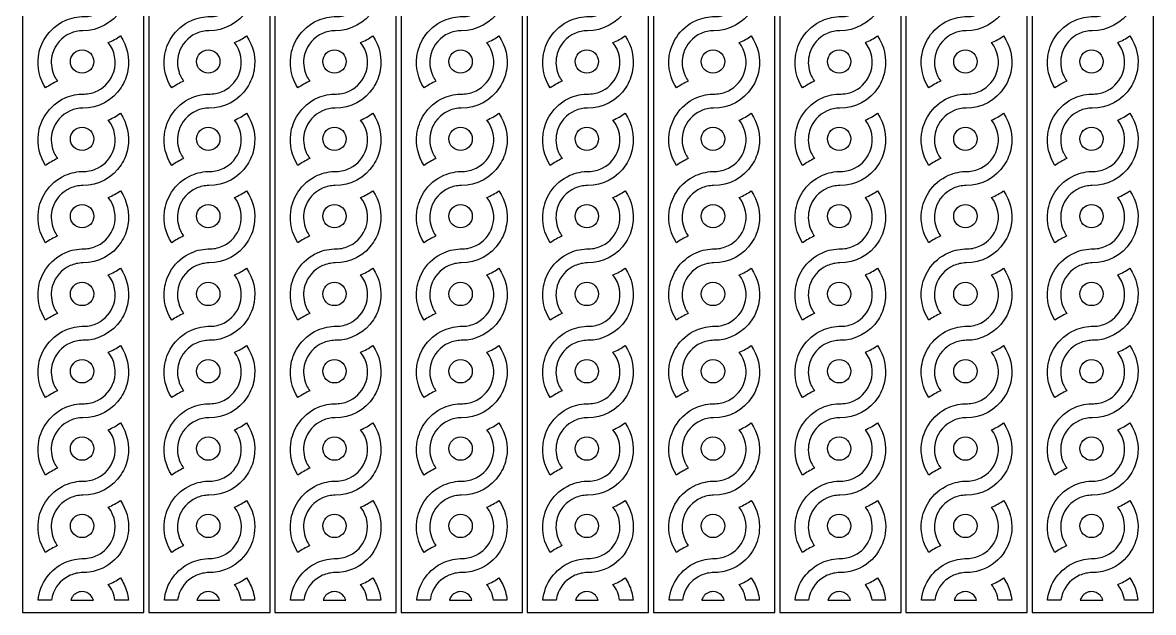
# Model space of a CAD drawing. Header units: millimetres. Extents: x 1502 to 2434, y -882 to 1114.
# Drawn here: x 1502 to 2434, y -882 to -395 of the extents above; entities that cross this region are included whole.
import ezdxf

# ---------------------------------------------------------------- set-up
doc = ezdxf.new("R2010")
doc.units = ezdxf.units.MM
doc.layers.add('Layer_1', color=70, linetype='Continuous')

msp = doc.modelspace()

# ---------------------------------------------------------------- linework, layer by layer
at = {"layer": 'Layer_1'}
for points in [[(1501.87, -881.57), (1601.87, -881.57), (1601.87, 1114.43), (1501.87, 1114.43)], [(1605.87, -881.57), (1705.87, -881.57), (1705.87, 1114.43), (1605.87, 1114.43)], [(1709.87, -881.57), (1809.87, -881.57), (1809.87, 1114.43), (1709.87, 1114.43)], [(1813.87, -881.57), (1913.87, -881.57), (1913.87, 1114.43), (1813.87, 1114.43)], [(1917.87, -881.57), (2017.87, -881.57), (2017.87, 1114.43), (1917.87, 1114.43)], [(2021.87, -881.57), (2121.87, -881.57), (2121.87, 1114.43), (2021.87, 1114.43)], [(2125.87, -881.57), (2225.87, -881.57), (2225.87, 1114.43), (2125.87, 1114.43)], [(2229.87, -881.57), (2329.87, -881.57), (2329.87, 1114.43), (2229.87, 1114.43)], [(2333.87, -881.57), (2433.87, -881.57), (2433.87, 1114.43), (2333.87, 1114.43)]]:
    msp.add_lwpolyline(points, close=True, dxfattribs=at)
for points in [[(1582.42, -342.51, -0.196548), (1588.66, -370.74, -0.102395), (1583.02, -385.04, -0.25661), (1551.43, -402.01, 0.099883), (1541.07, -404.24, 0.21945), (1526.54, -420.75, 0.152688), (1526.79, -436.34, 0.029293), (1527.93, -439.22), (1527.93, -439.22, 0.050388), (1530.57, -443.64, 0.04494), (1520.77, -449.22, -0.178648), (1514.84, -423.42, -0.112445), (1520.69, -407.53, -0.146594), (1537.03, -393.6, -0.107484), (1552.59, -390.44, 0.108276), (1563.63, -387.74, 0.202763), (1576.96, -372.19, 0.250944), (1572.46, -348.04, 0.064464)], [(1686.42, -342.51, -0.196548), (1692.66, -370.74, -0.102395), (1687.02, -385.04, -0.25661), (1655.43, -402.01, 0.099883), (1645.07, -404.24, 0.21945), (1630.54, -420.75, 0.152688), (1630.79, -436.34, 0.029293), (1631.93, -439.22), (1631.93, -439.22, 0.050388), (1634.57, -443.64, 0.04494), (1624.77, -449.22, -0.178648), (1618.84, -423.42, -0.112445), (1624.69, -407.53, -0.146594), (1641.03, -393.6, -0.107484), (1656.59, -390.44, 0.108276), (1667.63, -387.74, 0.202763), (1680.96, -372.19, 0.250944), (1676.46, -348.04, 0.064464)], [(1790.42, -342.51, -0.196548), (1796.66, -370.74, -0.102395), (1791.02, -385.04, -0.25661), (1759.43, -402.01, 0.099883), (1749.07, -404.24, 0.21945), (1734.54, -420.75, 0.152688), (1734.79, -436.34, 0.029293), (1735.93, -439.22), (1735.93, -439.22, 0.050388), (1738.57, -443.64, 0.04494), (1728.77, -449.22, -0.178648), (1722.84, -423.42, -0.112445), (1728.69, -407.53, -0.146594), (1745.03, -393.6, -0.107484), (1760.59, -390.44, 0.108276), (1771.63, -387.74, 0.202763), (1784.96, -372.19, 0.250944), (1780.46, -348.04, 0.064464)], [(1894.42, -342.51, -0.196548), (1900.66, -370.74, -0.102395), (1895.02, -385.04, -0.25661), (1863.43, -402.01, 0.099883), (1853.07, -404.24, 0.21945), (1838.54, -420.75, 0.152688), (1838.79, -436.34, 0.029293), (1839.93, -439.22), (1839.93, -439.22, 0.050388), (1842.57, -443.64, 0.04494), (1832.77, -449.22, -0.178648), (1826.84, -423.42, -0.112445), (1832.69, -407.53, -0.146594), (1849.03, -393.6, -0.107484), (1864.59, -390.44, 0.108276), (1875.63, -387.74, 0.202763), (1888.96, -372.19, 0.250944), (1884.46, -348.04, 0.064464)], [(1998.42, -342.51, -0.196548), (2004.66, -370.74, -0.102395), (1999.02, -385.04, -0.25661), (1967.43, -402.01, 0.099883), (1957.07, -404.24, 0.21945), (1942.54, -420.75, 0.152688), (1942.79, -436.34, 0.029293), (1943.93, -439.22), (1943.93, -439.22, 0.050388), (1946.57, -443.64, 0.04494), (1936.77, -449.22, -0.178648), (1930.84, -423.42, -0.112445), (1936.69, -407.53, -0.146594), (1953.03, -393.6, -0.107484), (1968.59, -390.44, 0.108276), (1979.63, -387.74, 0.202763), (1992.96, -372.19, 0.250944), (1988.46, -348.04, 0.064464)], [(2102.42, -342.51, -0.196548), (2108.66, -370.74, -0.102395), (2103.02, -385.04, -0.25661), (2071.43, -402.01, 0.099883), (2061.07, -404.24, 0.21945), (2046.54, -420.75, 0.152688), (2046.79, -436.34, 0.029293), (2047.93, -439.22), (2047.93, -439.22, 0.050388), (2050.57, -443.64, 0.04494), (2040.77, -449.22, -0.178648), (2034.84, -423.42, -0.112445), (2040.69, -407.53, -0.146594), (2057.03, -393.6, -0.107484), (2072.59, -390.44, 0.108276), (2083.63, -387.74, 0.202763), (2096.96, -372.19, 0.250944), (2092.46, -348.04, 0.064464)], [(2206.42, -342.51, -0.196548), (2212.66, -370.74, -0.102395), (2207.02, -385.04, -0.25661), (2175.43, -402.01, 0.099883), (2165.07, -404.24, 0.21945), (2150.54, -420.75, 0.152688), (2150.79, -436.34, 0.029293), (2151.93, -439.22), (2151.93, -439.22, 0.050388), (2154.57, -443.64, 0.04494), (2144.77, -449.22, -0.178648), (2138.84, -423.42, -0.112445), (2144.69, -407.53, -0.146594), (2161.03, -393.6, -0.107484), (2176.59, -390.44, 0.108276), (2187.63, -387.74, 0.202763), (2200.96, -372.19, 0.250944), (2196.46, -348.04, 0.064464)], [(2310.42, -342.51, -0.196548), (2316.66, -370.74, -0.102395), (2311.02, -385.04, -0.25661), (2279.43, -402.01, 0.099883), (2269.07, -404.24, 0.21945), (2254.54, -420.75, 0.152688), (2254.79, -436.34, 0.029293), (2255.93, -439.22), (2255.93, -439.22, 0.050388), (2258.57, -443.64, 0.04494), (2248.77, -449.22, -0.178648), (2242.84, -423.42, -0.112445), (2248.69, -407.53, -0.146594), (2265.03, -393.6, -0.107484), (2280.59, -390.44, 0.108276), (2291.63, -387.74, 0.202763), (2304.96, -372.19, 0.250944), (2300.46, -348.04, 0.064464)], [(2414.42, -342.51, -0.196548), (2420.66, -370.74, -0.102395), (2415.02, -385.04, -0.25661), (2383.43, -402.01, 0.099883), (2373.07, -404.24, 0.21945), (2358.54, -420.75, 0.152688), (2358.79, -436.34, 0.029293), (2359.93, -439.22), (2359.93, -439.22, 0.050388), (2362.57, -443.64, 0.04494), (2352.77, -449.22, -0.178648), (2346.84, -423.42, -0.112445), (2352.69, -407.53, -0.146594), (2369.03, -393.6, -0.107484), (2384.59, -390.44, 0.108276), (2395.63, -387.74, 0.202763), (2408.96, -372.19, 0.250944), (2404.46, -348.04, 0.064464)], [(1582.42, -406.33, -0.196548), (1588.66, -434.56, -0.102395), (1583.02, -448.86, -0.25661), (1551.43, -465.83, 0.099883), (1541.07, -468.06, 0.21945), (1526.54, -484.57, 0.152689), (1526.79, -500.16, 0.029293), (1527.93, -503.04), (1527.93, -503.04, 0.050388), (1530.57, -507.46, 0.04494), (1520.77, -513.04, -0.178648), (1514.84, -487.24, -0.112445), (1520.69, -471.35, -0.146594), (1537.03, -457.41, -0.107484), (1552.59, -454.26, 0.108276), (1563.63, -451.56, 0.202763), (1576.96, -436.01, 0.250944), (1572.46, -411.86, 0.064464)], [(1686.42, -406.33, -0.196548), (1692.66, -434.56, -0.102395), (1687.02, -448.86, -0.25661), (1655.43, -465.83, 0.099883), (1645.07, -468.06, 0.21945), (1630.54, -484.57, 0.152689), (1630.79, -500.16, 0.029293), (1631.93, -503.04), (1631.93, -503.04, 0.050388), (1634.57, -507.46, 0.04494), (1624.77, -513.04, -0.178648), (1618.84, -487.24, -0.112445), (1624.69, -471.35, -0.146594), (1641.03, -457.41, -0.107484), (1656.59, -454.26, 0.108276), (1667.63, -451.56, 0.202763), (1680.96, -436.01, 0.250944), (1676.46, -411.86, 0.064464)], [(1790.42, -406.33, -0.196548), (1796.66, -434.56, -0.102395), (1791.02, -448.86, -0.25661), (1759.43, -465.83, 0.099883), (1749.07, -468.06, 0.21945), (1734.54, -484.57, 0.152689), (1734.79, -500.16, 0.029293), (1735.93, -503.04), (1735.93, -503.04, 0.050388), (1738.57, -507.46, 0.04494), (1728.77, -513.04, -0.178648), (1722.84, -487.24, -0.112445), (1728.69, -471.35, -0.146594), (1745.03, -457.41, -0.107484), (1760.59, -454.26, 0.108276), (1771.63, -451.56, 0.202763), (1784.96, -436.01, 0.250944), (1780.46, -411.86, 0.064464)], [(1894.42, -406.33, -0.196548), (1900.66, -434.56, -0.102395), (1895.02, -448.86, -0.25661), (1863.43, -465.83, 0.099883), (1853.07, -468.06, 0.21945), (1838.54, -484.57, 0.152689), (1838.79, -500.16, 0.029293), (1839.93, -503.04), (1839.93, -503.04, 0.050388), (1842.57, -507.46, 0.04494), (1832.77, -513.04, -0.178648), (1826.84, -487.24, -0.112445), (1832.69, -471.35, -0.146594), (1849.03, -457.41, -0.107484), (1864.59, -454.26, 0.108276), (1875.63, -451.56, 0.202763), (1888.96, -436.01, 0.250944), (1884.46, -411.86, 0.064464)], [(1998.42, -406.33, -0.196548), (2004.66, -434.56, -0.102395), (1999.02, -448.86, -0.25661), (1967.43, -465.83, 0.099883), (1957.07, -468.06, 0.21945), (1942.54, -484.57, 0.152689), (1942.79, -500.16, 0.029293), (1943.93, -503.04), (1943.93, -503.04, 0.050388), (1946.57, -507.46, 0.04494), (1936.77, -513.04, -0.178648), (1930.84, -487.24, -0.112445), (1936.69, -471.35, -0.146594), (1953.03, -457.41, -0.107484), (1968.59, -454.26, 0.108276), (1979.63, -451.56, 0.202763), (1992.96, -436.01, 0.250944), (1988.46, -411.86, 0.064464)], [(2102.42, -406.33, -0.196548), (2108.66, -434.56, -0.102395), (2103.02, -448.86, -0.25661), (2071.43, -465.83, 0.099883), (2061.07, -468.06, 0.21945), (2046.54, -484.57, 0.152689), (2046.79, -500.16, 0.029293), (2047.93, -503.04), (2047.93, -503.04, 0.050388), (2050.57, -507.46, 0.04494), (2040.77, -513.04, -0.178648), (2034.84, -487.24, -0.112445), (2040.69, -471.35, -0.146594), (2057.03, -457.41, -0.107484), (2072.59, -454.26, 0.108276), (2083.63, -451.56, 0.202763), (2096.96, -436.01, 0.250944), (2092.46, -411.86, 0.064464)], [(2206.42, -406.33, -0.196548), (2212.66, -434.56, -0.102395), (2207.02, -448.86, -0.25661), (2175.43, -465.83, 0.099883), (2165.07, -468.06, 0.21945), (2150.54, -484.57, 0.152689), (2150.79, -500.16, 0.029293), (2151.93, -503.04), (2151.93, -503.04, 0.050388), (2154.57, -507.46, 0.04494), (2144.77, -513.04, -0.178648), (2138.84, -487.24, -0.112445), (2144.69, -471.35, -0.146594), (2161.03, -457.41, -0.107484), (2176.59, -454.26, 0.108276), (2187.63, -451.56, 0.202763), (2200.96, -436.01, 0.250944), (2196.46, -411.86, 0.064464)], [(2310.42, -406.33, -0.196548), (2316.66, -434.56, -0.102395), (2311.02, -448.86, -0.25661), (2279.43, -465.83, 0.099883), (2269.07, -468.06, 0.21945), (2254.54, -484.57, 0.152689), (2254.79, -500.16, 0.029293), (2255.93, -503.04), (2255.93, -503.04, 0.050388), (2258.57, -507.46, 0.04494), (2248.77, -513.04, -0.178648), (2242.84, -487.24, -0.112445), (2248.69, -471.35, -0.146594), (2265.03, -457.41, -0.107484), (2280.59, -454.26, 0.108276), (2291.63, -451.56, 0.202763), (2304.96, -436.01, 0.250944), (2300.46, -411.86, 0.064464)], [(2414.42, -406.33, -0.196548), (2420.66, -434.56, -0.102395), (2415.02, -448.86, -0.25661), (2383.43, -465.83, 0.099883), (2373.07, -468.06, 0.21945), (2358.54, -484.57, 0.152689), (2358.79, -500.16, 0.029293), (2359.93, -503.04), (2359.93, -503.04, 0.050388), (2362.57, -507.46, 0.04494), (2352.77, -513.04, -0.178648), (2346.84, -487.24, -0.112445), (2352.69, -471.35, -0.146594), (2369.03, -457.41, -0.107484), (2384.59, -454.26, 0.108276), (2395.63, -451.56, 0.202763), (2408.96, -436.01, 0.250944), (2404.46, -411.86, 0.064464)], [(1582.42, -470.15, -0.196548), (1588.66, -498.38, -0.102395), (1583.02, -512.68, -0.25661), (1551.43, -529.65, 0.099883), (1541.07, -531.88, 0.21945), (1526.54, -548.39, 0.152688), (1526.79, -563.98, 0.029293), (1527.93, -566.86), (1527.93, -566.86, 0.050388), (1530.57, -571.28, 0.04494), (1520.77, -576.86, -0.178648), (1514.84, -551.06, -0.112445), (1520.69, -535.17, -0.146594), (1537.03, -521.23, -0.107484), (1552.59, -518.08, 0.108276), (1563.63, -515.38, 0.202763), (1576.96, -499.83, 0.250944), (1572.46, -475.68, 0.064464)], [(1686.42, -470.15, -0.196548), (1692.66, -498.38, -0.102395), (1687.02, -512.68, -0.25661), (1655.43, -529.65, 0.099883), (1645.07, -531.88, 0.21945), (1630.54, -548.39, 0.152688), (1630.79, -563.98, 0.029293), (1631.93, -566.86), (1631.93, -566.86, 0.050388), (1634.57, -571.28, 0.04494), (1624.77, -576.86, -0.178648), (1618.84, -551.06, -0.112445), (1624.69, -535.17, -0.146594), (1641.03, -521.23, -0.107484), (1656.59, -518.08, 0.108276), (1667.63, -515.38, 0.202763), (1680.96, -499.83, 0.250944), (1676.46, -475.68, 0.064464)], [(1790.42, -470.15, -0.196548), (1796.66, -498.38, -0.102395), (1791.02, -512.68, -0.25661), (1759.43, -529.65, 0.099883), (1749.07, -531.88, 0.21945), (1734.54, -548.39, 0.152688), (1734.79, -563.98, 0.029293), (1735.93, -566.86), (1735.93, -566.86, 0.050388), (1738.57, -571.28, 0.04494), (1728.77, -576.86, -0.178648), (1722.84, -551.06, -0.112445), (1728.69, -535.17, -0.146594), (1745.03, -521.23, -0.107484), (1760.59, -518.08, 0.108276), (1771.63, -515.38, 0.202763), (1784.96, -499.83, 0.250944), (1780.46, -475.68, 0.064464)], [(1894.42, -470.15, -0.196548), (1900.66, -498.38, -0.102395), (1895.02, -512.68, -0.25661), (1863.43, -529.65, 0.099883), (1853.07, -531.88, 0.21945), (1838.54, -548.39, 0.152688), (1838.79, -563.98, 0.029293), (1839.93, -566.86), (1839.93, -566.86, 0.050388), (1842.57, -571.28, 0.04494), (1832.77, -576.86, -0.178648), (1826.84, -551.06, -0.112445), (1832.69, -535.17, -0.146594), (1849.03, -521.23, -0.107484), (1864.59, -518.08, 0.108276), (1875.63, -515.38, 0.202763), (1888.96, -499.83, 0.250944), (1884.46, -475.68, 0.064464)], [(1998.42, -470.15, -0.196548), (2004.66, -498.38, -0.102395), (1999.02, -512.68, -0.25661), (1967.43, -529.65, 0.099883), (1957.07, -531.88, 0.21945), (1942.54, -548.39, 0.152688), (1942.79, -563.98, 0.029293), (1943.93, -566.86), (1943.93, -566.86, 0.050388), (1946.57, -571.28, 0.04494), (1936.77, -576.86, -0.178648), (1930.84, -551.06, -0.112445), (1936.69, -535.17, -0.146594), (1953.03, -521.23, -0.107484), (1968.59, -518.08, 0.108276), (1979.63, -515.38, 0.202763), (1992.96, -499.83, 0.250944), (1988.46, -475.68, 0.064464)], [(2102.42, -470.15, -0.196548), (2108.66, -498.38, -0.102395), (2103.02, -512.68, -0.25661), (2071.43, -529.65, 0.099883), (2061.07, -531.88, 0.21945), (2046.54, -548.39, 0.152688), (2046.79, -563.98, 0.029293), (2047.93, -566.86), (2047.93, -566.86, 0.050388), (2050.57, -571.28, 0.04494), (2040.77, -576.86, -0.178648), (2034.84, -551.06, -0.112445), (2040.69, -535.17, -0.146594), (2057.03, -521.23, -0.107484), (2072.59, -518.08, 0.108276), (2083.63, -515.38, 0.202763), (2096.96, -499.83, 0.250944), (2092.46, -475.68, 0.064464)], [(2206.42, -470.15, -0.196548), (2212.66, -498.38, -0.102395), (2207.02, -512.68, -0.25661), (2175.43, -529.65, 0.099883), (2165.07, -531.88, 0.21945), (2150.54, -548.39, 0.152688), (2150.79, -563.98, 0.029293), (2151.93, -566.86), (2151.93, -566.86, 0.050388), (2154.57, -571.28, 0.04494), (2144.77, -576.86, -0.178648), (2138.84, -551.06, -0.112445), (2144.69, -535.17, -0.146594), (2161.03, -521.23, -0.107484), (2176.59, -518.08, 0.108276), (2187.63, -515.38, 0.202763), (2200.96, -499.83, 0.250944), (2196.46, -475.68, 0.064464)], [(2310.42, -470.15, -0.196548), (2316.66, -498.38, -0.102395), (2311.02, -512.68, -0.25661), (2279.43, -529.65, 0.099883), (2269.07, -531.88, 0.21945), (2254.54, -548.39, 0.152688), (2254.79, -563.98, 0.029293), (2255.93, -566.86), (2255.93, -566.86, 0.050388), (2258.57, -571.28, 0.04494), (2248.77, -576.86, -0.178648), (2242.84, -551.06, -0.112445), (2248.69, -535.17, -0.146594), (2265.03, -521.23, -0.107484), (2280.59, -518.08, 0.108276), (2291.63, -515.38, 0.202763), (2304.96, -499.83, 0.250944), (2300.46, -475.68, 0.064464)], [(2414.42, -470.15, -0.196548), (2420.66, -498.38, -0.102395), (2415.02, -512.68, -0.25661), (2383.43, -529.65, 0.099883), (2373.07, -531.88, 0.21945), (2358.54, -548.39, 0.152688), (2358.79, -563.98, 0.029293), (2359.93, -566.86), (2359.93, -566.86, 0.050388), (2362.57, -571.28, 0.04494), (2352.77, -576.86, -0.178648), (2346.84, -551.06, -0.112445), (2352.69, -535.17, -0.146594), (2369.03, -521.23, -0.107484), (2384.59, -518.08, 0.108276), (2395.63, -515.38, 0.202763), (2408.96, -499.83, 0.250944), (2404.46, -475.68, 0.064464)], [(1582.42, -533.97, -0.196548), (1588.66, -562.2, -0.102395), (1583.02, -576.5, -0.25661), (1551.43, -593.47, 0.099883), (1541.07, -595.7, 0.21945), (1526.54, -612.21, 0.152688), (1526.79, -627.79, 0.029293), (1527.93, -630.68), (1527.93, -630.68, 0.050388), (1530.57, -635.1, 0.04494), (1520.77, -640.68, -0.178648), (1514.84, -614.88, -0.112445), (1520.69, -598.99, -0.146594), (1537.03, -585.05, -0.107484), (1552.59, -581.9, 0.108276), (1563.63, -579.2, 0.202763), (1576.96, -563.65, 0.250944), (1572.46, -539.5, 0.064464)], [(1686.42, -533.97, -0.196548), (1692.66, -562.2, -0.102395), (1687.02, -576.5, -0.25661), (1655.43, -593.47, 0.099883), (1645.07, -595.7, 0.21945), (1630.54, -612.21, 0.152688), (1630.79, -627.79, 0.029293), (1631.93, -630.68), (1631.93, -630.68, 0.050388), (1634.57, -635.1, 0.04494), (1624.77, -640.68, -0.178648), (1618.84, -614.88, -0.112445), (1624.69, -598.99, -0.146594), (1641.03, -585.05, -0.107484), (1656.59, -581.9, 0.108276), (1667.63, -579.2, 0.202763), (1680.96, -563.65, 0.250944), (1676.46, -539.5, 0.064464)], [(1790.42, -533.97, -0.196548), (1796.66, -562.2, -0.102395), (1791.02, -576.5, -0.25661), (1759.43, -593.47, 0.099883), (1749.07, -595.7, 0.21945), (1734.54, -612.21, 0.152688), (1734.79, -627.79, 0.029293), (1735.93, -630.68), (1735.93, -630.68, 0.050388), (1738.57, -635.1, 0.04494), (1728.77, -640.68, -0.178648), (1722.84, -614.88, -0.112445), (1728.69, -598.99, -0.146594), (1745.03, -585.05, -0.107484), (1760.59, -581.9, 0.108276), (1771.63, -579.2, 0.202763), (1784.96, -563.65, 0.250944), (1780.46, -539.5, 0.064464)], [(1894.42, -533.97, -0.196548), (1900.66, -562.2, -0.102395), (1895.02, -576.5, -0.25661), (1863.43, -593.47, 0.099883), (1853.07, -595.7, 0.21945), (1838.54, -612.21, 0.152688), (1838.79, -627.79, 0.029293), (1839.93, -630.68), (1839.93, -630.68, 0.050388), (1842.57, -635.1, 0.04494), (1832.77, -640.68, -0.178648), (1826.84, -614.88, -0.112445), (1832.69, -598.99, -0.146594), (1849.03, -585.05, -0.107484), (1864.59, -581.9, 0.108276), (1875.63, -579.2, 0.202763), (1888.96, -563.65, 0.250944), (1884.46, -539.5, 0.064464)], [(1998.42, -533.97, -0.196548), (2004.66, -562.2, -0.102395), (1999.02, -576.5, -0.25661), (1967.43, -593.47, 0.099883), (1957.07, -595.7, 0.21945), (1942.54, -612.21, 0.152688), (1942.79, -627.79, 0.029293), (1943.93, -630.68), (1943.93, -630.68, 0.050388), (1946.57, -635.1, 0.04494), (1936.77, -640.68, -0.178648), (1930.84, -614.88, -0.112445), (1936.69, -598.99, -0.146594), (1953.03, -585.05, -0.107484), (1968.59, -581.9, 0.108276), (1979.63, -579.2, 0.202763), (1992.96, -563.65, 0.250944), (1988.46, -539.5, 0.064464)], [(2102.42, -533.97, -0.196548), (2108.66, -562.2, -0.102395), (2103.02, -576.5, -0.25661), (2071.43, -593.47, 0.099883), (2061.07, -595.7, 0.21945), (2046.54, -612.21, 0.152688), (2046.79, -627.79, 0.029293), (2047.93, -630.68), (2047.93, -630.68, 0.050388), (2050.57, -635.1, 0.04494), (2040.77, -640.68, -0.178648), (2034.84, -614.88, -0.112445), (2040.69, -598.99, -0.146594), (2057.03, -585.05, -0.107484), (2072.59, -581.9, 0.108276), (2083.63, -579.2, 0.202763), (2096.96, -563.65, 0.250944), (2092.46, -539.5, 0.064464)], [(2206.42, -533.97, -0.196548), (2212.66, -562.2, -0.102395), (2207.02, -576.5, -0.25661), (2175.43, -593.47, 0.099883), (2165.07, -595.7, 0.21945), (2150.54, -612.21, 0.152688), (2150.79, -627.79, 0.029293), (2151.93, -630.68), (2151.93, -630.68, 0.050388), (2154.57, -635.1, 0.04494), (2144.77, -640.68, -0.178648), (2138.84, -614.88, -0.112445), (2144.69, -598.99, -0.146594), (2161.03, -585.05, -0.107484), (2176.59, -581.9, 0.108276), (2187.63, -579.2, 0.202763), (2200.96, -563.65, 0.250944), (2196.46, -539.5, 0.064464)], [(2310.42, -533.97, -0.196548), (2316.66, -562.2, -0.102395), (2311.02, -576.5, -0.25661), (2279.43, -593.47, 0.099883), (2269.07, -595.7, 0.21945), (2254.54, -612.21, 0.152688), (2254.79, -627.79, 0.029293), (2255.93, -630.68), (2255.93, -630.68, 0.050388), (2258.57, -635.1, 0.04494), (2248.77, -640.68, -0.178648), (2242.84, -614.88, -0.112445), (2248.69, -598.99, -0.146594), (2265.03, -585.05, -0.107484), (2280.59, -581.9, 0.108276), (2291.63, -579.2, 0.202763), (2304.96, -563.65, 0.250944), (2300.46, -539.5, 0.064464)], [(2414.42, -533.97, -0.196548), (2420.66, -562.2, -0.102395), (2415.02, -576.5, -0.25661), (2383.43, -593.47, 0.099883), (2373.07, -595.7, 0.21945), (2358.54, -612.21, 0.152688), (2358.79, -627.79, 0.029293), (2359.93, -630.68), (2359.93, -630.68, 0.050388), (2362.57, -635.1, 0.04494), (2352.77, -640.68, -0.178648), (2346.84, -614.88, -0.112445), (2352.69, -598.99, -0.146594), (2369.03, -585.05, -0.107484), (2384.59, -581.9, 0.108276), (2395.63, -579.2, 0.202763), (2408.96, -563.65, 0.250944), (2404.46, -539.5, 0.064464)], [(1582.42, -597.79, -0.196548), (1588.66, -626.02, -0.102395), (1583.02, -640.32, -0.25661), (1551.43, -657.29, 0.099883), (1541.07, -659.52, 0.21945), (1526.54, -676.03, 0.152688), (1526.79, -691.61, 0.029293), (1527.93, -694.5), (1527.93, -694.5, 0.050388), (1530.57, -698.92, 0.04494), (1520.77, -704.5, -0.178648), (1514.84, -678.7, -0.112445), (1520.69, -662.8, -0.146594), (1537.03, -648.87, -0.107484), (1552.59, -645.72, 0.108276), (1563.63, -643.02, 0.202763), (1576.96, -627.46, 0.250944), (1572.46, -603.32, 0.064464)], [(1686.42, -597.79, -0.196548), (1692.66, -626.02, -0.102395), (1687.02, -640.32, -0.25661), (1655.43, -657.29, 0.099883), (1645.07, -659.52, 0.21945), (1630.54, -676.03, 0.152688), (1630.79, -691.61, 0.029293), (1631.93, -694.5), (1631.93, -694.5, 0.050388), (1634.57, -698.92, 0.04494), (1624.77, -704.5, -0.178648), (1618.84, -678.7, -0.112445), (1624.69, -662.8, -0.146594), (1641.03, -648.87, -0.107484), (1656.59, -645.72, 0.108276), (1667.63, -643.02, 0.202763), (1680.96, -627.46, 0.250944), (1676.46, -603.32, 0.064464)], [(1790.42, -597.79, -0.196548), (1796.66, -626.02, -0.102395), (1791.02, -640.32, -0.25661), (1759.43, -657.29, 0.099883), (1749.07, -659.52, 0.21945), (1734.54, -676.03, 0.152688), (1734.79, -691.61, 0.029293), (1735.93, -694.5), (1735.93, -694.5, 0.050388), (1738.57, -698.92, 0.04494), (1728.77, -704.5, -0.178648), (1722.84, -678.7, -0.112445), (1728.69, -662.8, -0.146594), (1745.03, -648.87, -0.107484), (1760.59, -645.72, 0.108276), (1771.63, -643.02, 0.202763), (1784.96, -627.46, 0.250944), (1780.46, -603.32, 0.064464)], [(1894.42, -597.79, -0.196548), (1900.66, -626.02, -0.102395), (1895.02, -640.32, -0.25661), (1863.43, -657.29, 0.099883), (1853.07, -659.52, 0.21945), (1838.54, -676.03, 0.152688), (1838.79, -691.61, 0.029293), (1839.93, -694.5), (1839.93, -694.5, 0.050388), (1842.57, -698.92, 0.04494), (1832.77, -704.5, -0.178648), (1826.84, -678.7, -0.112445), (1832.69, -662.8, -0.146594), (1849.03, -648.87, -0.107484), (1864.59, -645.72, 0.108276), (1875.63, -643.02, 0.202763), (1888.96, -627.46, 0.250944), (1884.46, -603.32, 0.064464)], [(1998.42, -597.79, -0.196548), (2004.66, -626.02, -0.102395), (1999.02, -640.32, -0.25661), (1967.43, -657.29, 0.099883), (1957.07, -659.52, 0.21945), (1942.54, -676.03, 0.152688), (1942.79, -691.61, 0.029293), (1943.93, -694.5), (1943.93, -694.5, 0.050388), (1946.57, -698.92, 0.04494), (1936.77, -704.5, -0.178648), (1930.84, -678.7, -0.112445), (1936.69, -662.8, -0.146594), (1953.03, -648.87, -0.107484), (1968.59, -645.72, 0.108276), (1979.63, -643.02, 0.202763), (1992.96, -627.46, 0.250944), (1988.46, -603.32, 0.064464)], [(2102.42, -597.79, -0.196548), (2108.66, -626.02, -0.102395), (2103.02, -640.32, -0.25661), (2071.43, -657.29, 0.099883), (2061.07, -659.52, 0.21945), (2046.54, -676.03, 0.152688), (2046.79, -691.61, 0.029293), (2047.93, -694.5), (2047.93, -694.5, 0.050388), (2050.57, -698.92, 0.04494), (2040.77, -704.5, -0.178648), (2034.84, -678.7, -0.112445), (2040.69, -662.8, -0.146594), (2057.03, -648.87, -0.107484), (2072.59, -645.72, 0.108276), (2083.63, -643.02, 0.202763), (2096.96, -627.46, 0.250944), (2092.46, -603.32, 0.064464)], [(2206.42, -597.79, -0.196548), (2212.66, -626.02, -0.102395), (2207.02, -640.32, -0.25661), (2175.43, -657.29, 0.099883), (2165.07, -659.52, 0.21945), (2150.54, -676.03, 0.152688), (2150.79, -691.61, 0.029293), (2151.93, -694.5), (2151.93, -694.5, 0.050388), (2154.57, -698.92, 0.04494), (2144.77, -704.5, -0.178648), (2138.84, -678.7, -0.112445), (2144.69, -662.8, -0.146594), (2161.03, -648.87, -0.107484), (2176.59, -645.72, 0.108276), (2187.63, -643.02, 0.202763), (2200.96, -627.46, 0.250944), (2196.46, -603.32, 0.064464)], [(2310.42, -597.79, -0.196548), (2316.66, -626.02, -0.102395), (2311.02, -640.32, -0.25661), (2279.43, -657.29, 0.099883), (2269.07, -659.52, 0.21945), (2254.54, -676.03, 0.152688), (2254.79, -691.61, 0.029293), (2255.93, -694.5), (2255.93, -694.5, 0.050388), (2258.57, -698.92, 0.04494), (2248.77, -704.5, -0.178648), (2242.84, -678.7, -0.112445), (2248.69, -662.8, -0.146594), (2265.03, -648.87, -0.107484), (2280.59, -645.72, 0.108276), (2291.63, -643.02, 0.202763), (2304.96, -627.46, 0.250944), (2300.46, -603.32, 0.064464)], [(2414.42, -597.79, -0.196548), (2420.66, -626.02, -0.102395), (2415.02, -640.32, -0.25661), (2383.43, -657.29, 0.099883), (2373.07, -659.52, 0.21945), (2358.54, -676.03, 0.152688), (2358.79, -691.61, 0.029293), (2359.93, -694.5), (2359.93, -694.5, 0.050388), (2362.57, -698.92, 0.04494), (2352.77, -704.5, -0.178648), (2346.84, -678.7, -0.112445), (2352.69, -662.8, -0.146594), (2369.03, -648.87, -0.107484), (2384.59, -645.72, 0.108276), (2395.63, -643.02, 0.202763), (2408.96, -627.46, 0.250944), (2404.46, -603.32, 0.064464)], [(1582.42, -661.61, -0.196548), (1588.66, -689.84, -0.102395), (1583.02, -704.13, -0.25661), (1551.43, -721.11, 0.099883), (1541.07, -723.34, 0.21945), (1526.54, -739.85, 0.152688), (1526.79, -755.43, 0.029293), (1527.93, -758.32), (1527.93, -758.32, 0.050388), (1530.57, -762.74, 0.04494), (1520.77, -768.32, -0.178648), (1514.84, -742.52, -0.112445), (1520.69, -726.62, -0.146594), (1537.03, -712.69, -0.107484), (1552.59, -709.54, 0.108276), (1563.63, -706.84, 0.202763), (1576.96, -691.28, 0.250944), (1572.46, -667.13, 0.064464)], [(1686.42, -661.61, -0.196548), (1692.66, -689.84, -0.102395), (1687.02, -704.13, -0.25661), (1655.43, -721.11, 0.099883), (1645.07, -723.34, 0.21945), (1630.54, -739.85, 0.152688), (1630.79, -755.43, 0.029293), (1631.93, -758.32), (1631.93, -758.32, 0.050388), (1634.57, -762.74, 0.04494), (1624.77, -768.32, -0.178648), (1618.84, -742.52, -0.112445), (1624.69, -726.62, -0.146594), (1641.03, -712.69, -0.107484), (1656.59, -709.54, 0.108276), (1667.63, -706.84, 0.202763), (1680.96, -691.28, 0.250944), (1676.46, -667.13, 0.064464)], [(1790.42, -661.61, -0.196548), (1796.66, -689.84, -0.102395), (1791.02, -704.13, -0.25661), (1759.43, -721.11, 0.099883), (1749.07, -723.34, 0.21945), (1734.54, -739.85, 0.152688), (1734.79, -755.43, 0.029293), (1735.93, -758.32), (1735.93, -758.32, 0.050388), (1738.57, -762.74, 0.04494), (1728.77, -768.32, -0.178648), (1722.84, -742.52, -0.112445), (1728.69, -726.62, -0.146594), (1745.03, -712.69, -0.107484), (1760.59, -709.54, 0.108276), (1771.63, -706.84, 0.202763), (1784.96, -691.28, 0.250944), (1780.46, -667.13, 0.064464)], [(1894.42, -661.61, -0.196548), (1900.66, -689.84, -0.102395), (1895.02, -704.13, -0.25661), (1863.43, -721.11, 0.099883), (1853.07, -723.34, 0.21945), (1838.54, -739.85, 0.152688), (1838.79, -755.43, 0.029293), (1839.93, -758.32), (1839.93, -758.32, 0.050388), (1842.57, -762.74, 0.04494), (1832.77, -768.32, -0.178648), (1826.84, -742.52, -0.112445), (1832.69, -726.62, -0.146594), (1849.03, -712.69, -0.107484), (1864.59, -709.54, 0.108276), (1875.63, -706.84, 0.202763), (1888.96, -691.28, 0.250944), (1884.46, -667.13, 0.064464)], [(1998.42, -661.61, -0.196548), (2004.66, -689.84, -0.102395), (1999.02, -704.13, -0.25661), (1967.43, -721.11, 0.099883), (1957.07, -723.34, 0.21945), (1942.54, -739.85, 0.152688), (1942.79, -755.43, 0.029293), (1943.93, -758.32), (1943.93, -758.32, 0.050388), (1946.57, -762.74, 0.04494), (1936.77, -768.32, -0.178648), (1930.84, -742.52, -0.112445), (1936.69, -726.62, -0.146594), (1953.03, -712.69, -0.107484), (1968.59, -709.54, 0.108276), (1979.63, -706.84, 0.202763), (1992.96, -691.28, 0.250944), (1988.46, -667.13, 0.064464)], [(2102.42, -661.61, -0.196548), (2108.66, -689.84, -0.102395), (2103.02, -704.13, -0.25661), (2071.43, -721.11, 0.099883), (2061.07, -723.34, 0.21945), (2046.54, -739.85, 0.152688), (2046.79, -755.43, 0.029293), (2047.93, -758.32), (2047.93, -758.32, 0.050388), (2050.57, -762.74, 0.04494), (2040.77, -768.32, -0.178648), (2034.84, -742.52, -0.112445), (2040.69, -726.62, -0.146594), (2057.03, -712.69, -0.107484), (2072.59, -709.54, 0.108276), (2083.63, -706.84, 0.202763), (2096.96, -691.28, 0.250944), (2092.46, -667.13, 0.064464)], [(2206.42, -661.61, -0.196548), (2212.66, -689.84, -0.102395), (2207.02, -704.13, -0.25661), (2175.43, -721.11, 0.099883), (2165.07, -723.34, 0.21945), (2150.54, -739.85, 0.152688), (2150.79, -755.43, 0.029293), (2151.93, -758.32), (2151.93, -758.32, 0.050388), (2154.57, -762.74, 0.04494), (2144.77, -768.32, -0.178648), (2138.84, -742.52, -0.112445), (2144.69, -726.62, -0.146594), (2161.03, -712.69, -0.107484), (2176.59, -709.54, 0.108276), (2187.63, -706.84, 0.202763), (2200.96, -691.28, 0.250944), (2196.46, -667.13, 0.064464)], [(2310.42, -661.61, -0.196548), (2316.66, -689.84, -0.102395), (2311.02, -704.13, -0.25661), (2279.43, -721.11, 0.099883), (2269.07, -723.34, 0.21945), (2254.54, -739.85, 0.152688), (2254.79, -755.43, 0.029293), (2255.93, -758.32), (2255.93, -758.32, 0.050388), (2258.57, -762.74, 0.04494), (2248.77, -768.32, -0.178648), (2242.84, -742.52, -0.112445), (2248.69, -726.62, -0.146594), (2265.03, -712.69, -0.107484), (2280.59, -709.54, 0.108276), (2291.63, -706.84, 0.202763), (2304.96, -691.28, 0.250944), (2300.46, -667.13, 0.064464)], [(2414.42, -661.61, -0.196548), (2420.66, -689.84, -0.102395), (2415.02, -704.13, -0.25661), (2383.43, -721.11, 0.099883), (2373.07, -723.34, 0.21945), (2358.54, -739.85, 0.152688), (2358.79, -755.43, 0.029293), (2359.93, -758.32), (2359.93, -758.32, 0.050388), (2362.57, -762.74, 0.04494), (2352.77, -768.32, -0.178648), (2346.84, -742.52, -0.112445), (2352.69, -726.62, -0.146594), (2369.03, -712.69, -0.107484), (2384.59, -709.54, 0.108276), (2395.63, -706.84, 0.202763), (2408.96, -691.28, 0.250944), (2404.46, -667.13, 0.064464)], [(1582.42, -725.43, -0.196548), (1588.66, -753.66, -0.102395), (1583.02, -767.95, -0.25661), (1551.43, -784.93, 0.099883), (1541.07, -787.16, 0.21945), (1526.54, -803.67, 0.152688), (1526.79, -819.25, 0.029293), (1527.93, -822.14), (1527.93, -822.14, 0.050388), (1530.57, -826.56, 0.04494), (1520.77, -832.14, -0.178648), (1514.84, -806.34, -0.112445), (1520.69, -790.44, -0.146594), (1537.03, -776.51, -0.107484), (1552.59, -773.35, 0.108276), (1563.63, -770.66, 0.202763), (1576.96, -755.1, 0.250944), (1572.46, -730.95, 0.064464)], [(1686.42, -725.43, -0.196548), (1692.66, -753.66, -0.102395), (1687.02, -767.95, -0.25661), (1655.43, -784.93, 0.099883), (1645.07, -787.16, 0.21945), (1630.54, -803.67, 0.152688), (1630.79, -819.25, 0.029293), (1631.93, -822.14), (1631.93, -822.14, 0.050388), (1634.57, -826.56, 0.04494), (1624.77, -832.14, -0.178648), (1618.84, -806.34, -0.112445), (1624.69, -790.44, -0.146594), (1641.03, -776.51, -0.107484), (1656.59, -773.35, 0.108276), (1667.63, -770.66, 0.202763), (1680.96, -755.1, 0.250944), (1676.46, -730.95, 0.064464)], [(1790.42, -725.43, -0.196548), (1796.66, -753.66, -0.102395), (1791.02, -767.95, -0.25661), (1759.43, -784.93, 0.099883), (1749.07, -787.16, 0.21945), (1734.54, -803.67, 0.152688), (1734.79, -819.25, 0.029293), (1735.93, -822.14), (1735.93, -822.14, 0.050388), (1738.57, -826.56, 0.04494), (1728.77, -832.14, -0.178648), (1722.84, -806.34, -0.112445), (1728.69, -790.44, -0.146594), (1745.03, -776.51, -0.107484), (1760.59, -773.35, 0.108276), (1771.63, -770.66, 0.202763), (1784.96, -755.1, 0.250944), (1780.46, -730.95, 0.064464)], [(1894.42, -725.43, -0.196548), (1900.66, -753.66, -0.102395), (1895.02, -767.95, -0.25661), (1863.43, -784.93, 0.099883), (1853.07, -787.16, 0.21945), (1838.54, -803.67, 0.152688), (1838.79, -819.25, 0.029293), (1839.93, -822.14), (1839.93, -822.14, 0.050388), (1842.57, -826.56, 0.04494), (1832.77, -832.14, -0.178648), (1826.84, -806.34, -0.112445), (1832.69, -790.44, -0.146594), (1849.03, -776.51, -0.107484), (1864.59, -773.35, 0.108276), (1875.63, -770.66, 0.202763), (1888.96, -755.1, 0.250944), (1884.46, -730.95, 0.064464)], [(1998.42, -725.43, -0.196548), (2004.66, -753.66, -0.102395), (1999.02, -767.95, -0.25661), (1967.43, -784.93, 0.099883), (1957.07, -787.16, 0.21945), (1942.54, -803.67, 0.152688), (1942.79, -819.25, 0.029293), (1943.93, -822.14), (1943.93, -822.14, 0.050388), (1946.57, -826.56, 0.04494), (1936.77, -832.14, -0.178648), (1930.84, -806.34, -0.112445), (1936.69, -790.44, -0.146594), (1953.03, -776.51, -0.107484), (1968.59, -773.35, 0.108276), (1979.63, -770.66, 0.202763), (1992.96, -755.1, 0.250944), (1988.46, -730.95, 0.064464)], [(2102.42, -725.43, -0.196548), (2108.66, -753.66, -0.102395), (2103.02, -767.95, -0.25661), (2071.43, -784.93, 0.099883), (2061.07, -787.16, 0.21945), (2046.54, -803.67, 0.152688), (2046.79, -819.25, 0.029293), (2047.93, -822.14), (2047.93, -822.14, 0.050388), (2050.57, -826.56, 0.04494), (2040.77, -832.14, -0.178648), (2034.84, -806.34, -0.112445), (2040.69, -790.44, -0.146594), (2057.03, -776.51, -0.107484), (2072.59, -773.35, 0.108276), (2083.63, -770.66, 0.202763), (2096.96, -755.1, 0.250944), (2092.46, -730.95, 0.064464)], [(2206.42, -725.43, -0.196548), (2212.66, -753.66, -0.102395), (2207.02, -767.95, -0.25661), (2175.43, -784.93, 0.099883), (2165.07, -787.16, 0.21945), (2150.54, -803.67, 0.152688), (2150.79, -819.25, 0.029293), (2151.93, -822.14), (2151.93, -822.14, 0.050388), (2154.57, -826.56, 0.04494), (2144.77, -832.14, -0.178648), (2138.84, -806.34, -0.112445), (2144.69, -790.44, -0.146594), (2161.03, -776.51, -0.107484), (2176.59, -773.35, 0.108276), (2187.63, -770.66, 0.202763), (2200.96, -755.1, 0.250944), (2196.46, -730.95, 0.064464)], [(2310.42, -725.43, -0.196548), (2316.66, -753.66, -0.102395), (2311.02, -767.95, -0.25661), (2279.43, -784.93, 0.099883), (2269.07, -787.16, 0.21945), (2254.54, -803.67, 0.152688), (2254.79, -819.25, 0.029293), (2255.93, -822.14), (2255.93, -822.14, 0.050388), (2258.57, -826.56, 0.04494), (2248.77, -832.14, -0.178648), (2242.84, -806.34, -0.112445), (2248.69, -790.44, -0.146594), (2265.03, -776.51, -0.107484), (2280.59, -773.35, 0.108276), (2291.63, -770.66, 0.202763), (2304.96, -755.1, 0.250944), (2300.46, -730.95, 0.064464)], [(2414.42, -725.43, -0.196548), (2420.66, -753.66, -0.102395), (2415.02, -767.95, -0.25661), (2383.43, -784.93, 0.099883), (2373.07, -787.16, 0.21945), (2358.54, -803.67, 0.152688), (2358.79, -819.25, 0.029293), (2359.93, -822.14), (2359.93, -822.14, 0.050388), (2362.57, -826.56, 0.04494), (2352.77, -832.14, -0.178648), (2346.84, -806.34, -0.112445), (2352.69, -790.44, -0.146594), (2369.03, -776.51, -0.107484), (2384.59, -773.35, 0.108276), (2395.63, -770.66, 0.202763), (2408.96, -755.1, 0.250944), (2404.46, -730.95, 0.064464)], [(1525.67, -871.59), (1514.69, -871.59, -0.135974), (1521.86, -852.57, -0.130779), (1536.78, -840.44, -0.109366), (1552.59, -837.17, 0.108276), (1563.63, -834.48, 0.180558), (1576.2, -821.01, 0.273773), (1572.46, -794.77, 0.064465), (1582.42, -789.25, -0.173666), (1589.09, -814.18, -0.120189), (1583.38, -831.22, -0.163505), (1565.07, -846.3, -0.09371), (1551.43, -848.75, 0.099883), (1541.07, -850.98, 0.196207), (1527.3, -865.3, 0.062896)], [(1629.67, -871.59), (1618.69, -871.59, -0.135974), (1625.86, -852.57, -0.130779), (1640.78, -840.44, -0.109366), (1656.59, -837.17, 0.108276), (1667.63, -834.48, 0.180558), (1680.2, -821.01, 0.273773), (1676.46, -794.77, 0.064465), (1686.42, -789.25, -0.173666), (1693.09, -814.18, -0.120189), (1687.38, -831.22, -0.163505), (1669.07, -846.3, -0.09371), (1655.43, -848.75, 0.099883), (1645.07, -850.98, 0.196207), (1631.3, -865.3, 0.062896)], [(1733.67, -871.59), (1722.69, -871.59, -0.135974), (1729.86, -852.57, -0.130779), (1744.78, -840.44, -0.109366), (1760.59, -837.17, 0.108276), (1771.63, -834.48, 0.180558), (1784.2, -821.01, 0.273773), (1780.46, -794.77, 0.064465), (1790.42, -789.25, -0.173666), (1797.09, -814.18, -0.120189), (1791.38, -831.22, -0.163505), (1773.07, -846.3, -0.09371), (1759.43, -848.75, 0.099883), (1749.07, -850.98, 0.196207), (1735.3, -865.3, 0.062896)], [(1837.67, -871.59), (1826.69, -871.59, -0.135974), (1833.86, -852.57, -0.130779), (1848.78, -840.44, -0.109366), (1864.59, -837.17, 0.108276), (1875.63, -834.48, 0.180558), (1888.2, -821.01, 0.273773), (1884.46, -794.77, 0.064465), (1894.42, -789.25, -0.173666), (1901.09, -814.18, -0.120189), (1895.38, -831.22, -0.163505), (1877.07, -846.3, -0.09371), (1863.43, -848.75, 0.099883), (1853.07, -850.98, 0.196207), (1839.3, -865.3, 0.062896)], [(1941.67, -871.59), (1930.69, -871.59, -0.135974), (1937.86, -852.57, -0.130779), (1952.78, -840.44, -0.109366), (1968.59, -837.17, 0.108276), (1979.63, -834.48, 0.180558), (1992.2, -821.01, 0.273773), (1988.46, -794.77, 0.064465), (1998.42, -789.25, -0.173666), (2005.09, -814.18, -0.120189), (1999.38, -831.22, -0.163505), (1981.07, -846.3, -0.09371), (1967.43, -848.75, 0.099883), (1957.07, -850.98, 0.196207), (1943.3, -865.3, 0.062896)], [(2045.67, -871.59), (2034.69, -871.59, -0.135974), (2041.86, -852.57, -0.130779), (2056.78, -840.44, -0.109366), (2072.59, -837.17, 0.108276), (2083.63, -834.48, 0.180558), (2096.2, -821.01, 0.273773), (2092.46, -794.77, 0.064465), (2102.42, -789.25, -0.173666), (2109.09, -814.18, -0.120189), (2103.38, -831.22, -0.163505), (2085.07, -846.3, -0.09371), (2071.43, -848.75, 0.099883), (2061.07, -850.98, 0.196207), (2047.3, -865.3, 0.062896)], [(2149.67, -871.59), (2138.69, -871.59, -0.135974), (2145.86, -852.57, -0.130779), (2160.78, -840.44, -0.109366), (2176.59, -837.17, 0.108276), (2187.63, -834.48, 0.180558), (2200.2, -821.01, 0.273773), (2196.46, -794.77, 0.064465), (2206.42, -789.25, -0.173666), (2213.09, -814.18, -0.120189), (2207.38, -831.22, -0.163505), (2189.07, -846.3, -0.09371), (2175.43, -848.75, 0.099883), (2165.07, -850.98, 0.196207), (2151.3, -865.3, 0.062896)], [(2253.67, -871.59), (2242.69, -871.59, -0.135974), (2249.86, -852.57, -0.130779), (2264.78, -840.44, -0.109366), (2280.59, -837.17, 0.108276), (2291.63, -834.48, 0.180558), (2304.2, -821.01, 0.273773), (2300.46, -794.77, 0.064465), (2310.42, -789.25, -0.173666), (2317.09, -814.18, -0.120189), (2311.38, -831.22, -0.163505), (2293.07, -846.3, -0.09371), (2279.43, -848.75, 0.099883), (2269.07, -850.98, 0.196207), (2255.3, -865.3, 0.062896)], [(2357.67, -871.59), (2346.69, -871.59, -0.135974), (2353.86, -852.57, -0.130779), (2368.78, -840.44, -0.109366), (2384.59, -837.17, 0.108276), (2395.63, -834.48, 0.180558), (2408.2, -821.01, 0.273773), (2404.46, -794.77, 0.064465), (2414.42, -789.25, -0.173666), (2421.09, -814.18, -0.120189), (2415.38, -831.22, -0.163505), (2397.07, -846.3, -0.09371), (2383.43, -848.75, 0.099883), (2373.07, -850.98, 0.196207), (2359.3, -865.3, 0.062896)], [(1589.08, -871.59), (1577.97, -871.59, 0.138099), (1572.46, -858.59, 0.064465), (1582.42, -853.07, -0.081468), (1587.77, -864.45, -0.047884)], [(1693.08, -871.59), (1681.97, -871.59, 0.138099), (1676.46, -858.59, 0.064465), (1686.42, -853.07, -0.081468), (1691.77, -864.45, -0.047884)], [(1797.08, -871.59), (1785.97, -871.59, 0.138099), (1780.46, -858.59, 0.064465), (1790.42, -853.07, -0.081468), (1795.77, -864.45, -0.047884)], [(1901.08, -871.59), (1889.97, -871.59, 0.138099), (1884.46, -858.59, 0.064465), (1894.42, -853.07, -0.081468), (1899.77, -864.45, -0.047884)], [(2005.08, -871.59), (1993.97, -871.59, 0.138099), (1988.46, -858.59, 0.064465), (1998.42, -853.07, -0.081468), (2003.77, -864.45, -0.047884)], [(2109.08, -871.59), (2097.97, -871.59, 0.138099), (2092.46, -858.59, 0.064465), (2102.42, -853.07, -0.081468), (2107.77, -864.45, -0.047884)], [(2213.08, -871.59), (2201.97, -871.59, 0.138099), (2196.46, -858.59, 0.064465), (2206.42, -853.07, -0.081468), (2211.77, -864.45, -0.047884)], [(2317.08, -871.59), (2305.97, -871.59, 0.138099), (2300.46, -858.59, 0.064465), (2310.42, -853.07, -0.081468), (2315.77, -864.45, -0.047884)], [(2421.08, -871.59), (2409.97, -871.59, 0.138099), (2404.46, -858.59, 0.064465), (2414.42, -853.07, -0.081468), (2419.77, -864.45, -0.047884)], [(1541.59, -871.59), (1560.2, -871.59, 0.123445), (1557.93, -867.49, 0.208483), (1550.85, -864.45, 0.124127), (1546.29, -865.62, 0.117978), (1542.95, -868.62, 0.085586)], [(1645.59, -871.59), (1664.2, -871.59, 0.123445), (1661.93, -867.49, 0.208483), (1654.85, -864.45, 0.124127), (1650.29, -865.62, 0.117978), (1646.95, -868.62, 0.085586)], [(1749.59, -871.59), (1768.2, -871.59, 0.123445), (1765.93, -867.49, 0.208483), (1758.85, -864.45, 0.124127), (1754.29, -865.62, 0.117978), (1750.95, -868.62, 0.085586)], [(1853.59, -871.59), (1872.2, -871.59, 0.123445), (1869.93, -867.49, 0.208483), (1862.85, -864.45, 0.124127), (1858.29, -865.62, 0.117978), (1854.95, -868.62, 0.085586)], [(1957.59, -871.59), (1976.2, -871.59, 0.123445), (1973.93, -867.49, 0.208483), (1966.85, -864.45, 0.124127), (1962.29, -865.62, 0.117978), (1958.95, -868.62, 0.085586)], [(2061.59, -871.59), (2080.2, -871.59, 0.123445), (2077.93, -867.49, 0.208483), (2070.85, -864.45, 0.124127), (2066.29, -865.62, 0.117978), (2062.95, -868.62, 0.085586)], [(2165.59, -871.59), (2184.2, -871.59, 0.123445), (2181.93, -867.49, 0.208483), (2174.85, -864.45, 0.124127), (2170.29, -865.62, 0.117978), (2166.95, -868.62, 0.085586)], [(2269.59, -871.59), (2288.2, -871.59, 0.123445), (2285.93, -867.49, 0.208483), (2278.85, -864.45, 0.124127), (2274.29, -865.62, 0.117978), (2270.95, -868.62, 0.085586)], [(2373.59, -871.59), (2392.2, -871.59, 0.123445), (2389.93, -867.49, 0.208483), (2382.85, -864.45, 0.124127), (2378.29, -865.62, 0.117978), (2374.95, -868.62, 0.085586)]]:
    msp.add_lwpolyline(points, format="xyb", close=True, dxfattribs=at)
for centre in [(1550.9, -427.47), (1654.9, -427.47), (1758.9, -427.47), (1862.9, -427.47), (1966.9, -427.47), (2070.9, -427.47), (2174.9, -427.47), (2278.9, -427.47), (2382.9, -427.47), (1550.9, -491.22), (1654.9, -491.22), (1758.9, -491.22), (1862.9, -491.22), (1966.9, -491.22), (2070.9, -491.22), (2174.9, -491.22), (2278.9, -491.22), (2382.9, -491.22), (1550.9, -554.96), (1654.9, -554.96), (1758.9, -554.96), (1862.9, -554.96), (1966.9, -554.96), (2070.9, -554.96), (2174.9, -554.96), (2278.9, -554.96), (2382.9, -554.96), (1550.9, -619.08), (1654.9, -619.08), (1758.9, -619.08), (1862.9, -619.08), (1966.9, -619.08), (2070.9, -619.08), (2174.9, -619.08), (2278.9, -619.08), (2382.9, -619.08), (1550.9, -682.82), (1654.9, -682.82), (1758.9, -682.82), (1862.9, -682.82), (1966.9, -682.82), (2070.9, -682.82), (2174.9, -682.82), (2278.9, -682.82), (2382.9, -682.82), (1550.9, -746.57), (1654.9, -746.57), (1758.9, -746.57), (1862.9, -746.57), (1966.9, -746.57), (2070.9, -746.57), (2174.9, -746.57), (2278.9, -746.57), (2382.9, -746.57), (1550.9, -810.31), (1654.9, -810.31), (1758.9, -810.31), (1862.9, -810.31), (1966.9, -810.31), (2070.9, -810.31), (2174.9, -810.31), (2278.9, -810.31), (2382.9, -810.31)]:
    msp.add_circle(centre, 9.63, dxfattribs=at)

doc.saveas('drawing.dxf')
